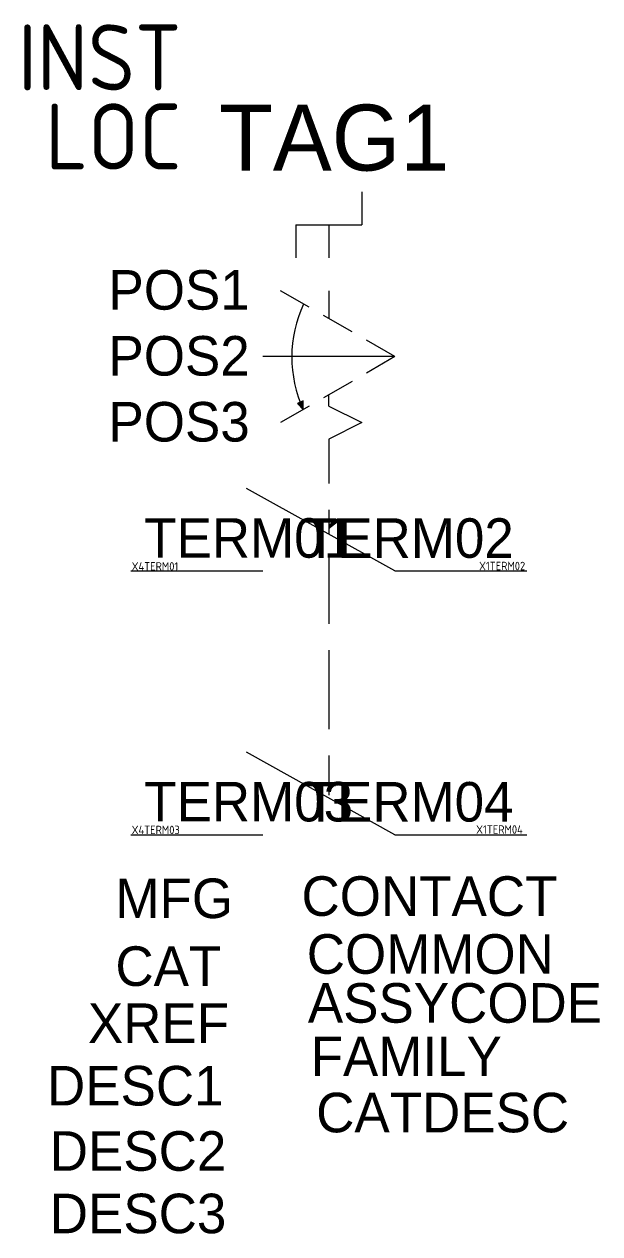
# Model space of a CAD drawing. Header units: millimetres. Extents: x -5.5 to 16.3, y -18.1 to 27.7.
import ezdxf
from ezdxf.enums import TextEntityAlignment as Align

# ---------------------------------------------------------------- set-up
doc = ezdxf.new("R2010")
doc.units = ezdxf.units.MM
doc.styles.add('WD_IEC', font='isocp2.shx', dxfattribs={"width": 0.9, "height": 4})

msp = doc.modelspace()

# ---------------------------------------------------------------- linework, layer by layer
for p, q in [((7.25, 21.375), (7.25, 20.125)), ((4.75, 20.125), (4.75, 18.875)), ((4.75, 20.125), (7.25, 20.125)), ((6, 20.125), (6, 18.875)), ((5.252, 17), (4.17, 17.625)), ((6, 17.625), (6, 16.568)), ((6.876, 16.062), (5.794, 16.687)), ((8.5, 15.125), (7.417, 15.75)), ((8.5, 15.125), (3.5, 15.125)), ((8.5, 15.125), (7.417, 14.5)), ((6.876, 14.187), (5.794, 13.562)), ((5.029, 13.444), (4.811, 13.35)), ((4.811, 13.35), (5.029, 13.124)), ((5.029, 13.124), (5.029, 13.444)), ((6, 13.25), (6, 13.682)), ((5.252, 13.25), (4.17, 12.625)), ((6, 13.25), (7.25, 12.625)), ((7.25, 12.625), (6, 12)), ((6, 12), (6, 10.312)), ((8.5, 7), (2.875, 10.125)), ((6, 9.312), (6.001, 8.388)), ((6, 7.5), (6, 5)), ((-1.5, 7), (3.5, 7)), ((8.5, 7), (13.5, 7)), ((6, 4), (6, 1)), ((8.5, -3), (2.875, 0.125)), ((6, 0), (6, -1.5)), ((-1.5, -3), (3.5, -3)), ((8.5, -3), (13.5, -3))]:
    msp.add_line(p, q)
msp.add_arc((9.337, 15.114), 4.745, 155.0065, 204.8101)
msp.add_solid([(5.029, 13.444), (4.811, 13.35), (5.029, 13.124)])

# ---------------------------------------------------------------- texts
at = {"style": 'WD_IEC', "flags": 1}
for tag, height, p in [('INST', 2.5, (0.413, 25.222)), ('LOC', 2.5, (0.413, 22.222)), ('X1TERM02', 0.32, (13.434, 7.028)), ('X1TERM04', 0.32, (13.343, -2.964))]:
    msp.add_attdef(tag, text='', height=height, dxfattribs=at).set_placement(p, align=Align.RIGHT)
for tag, p, s, height in [('TAG1', (1.833, 22.18), 'S', 2.5), ('TERM01', (-1, 7.501), '21', 1.5), ('TERM03', (-0.999, -2.499), '23', 1.5)]:
    msp.add_attdef(tag, p, s, height=height)
at = {"flags": 8}
for tag, text, p in [('POS1', '1', (2.999, 17.657)), ('POS2', '0', (2.999, 15.157)), ('POS3', '2', (2.999, 12.657))]:
    msp.add_attdef(tag, text=text, height=1.5, dxfattribs=at).set_placement(p, align=Align.MIDDLE_RIGHT)
for tag, text, p in [('TERM02', '22', (13.002, 7.497)), ('TERM04', '24', (12.992, -2.503))]:
    msp.add_attdef(tag, text=text, height=1.5).set_placement(p, align=Align.RIGHT)
at = {"style": 'WD_IEC', "flags": 1}
for tag, p in [('X4TERM01', (-1.476, 7.014)), ('X4TERM03', (-1.476, -2.979))]:
    msp.add_attdef(tag, p, '', height=0.32, dxfattribs=at)
at = {"flags": 1}
for tag, p, s in [('CONTACT', (4.96, -6.077), 'NO'), ('MFG', (-2.09, -6.162), ''), ('COMMON', (5.159, -8.273), '02'), ('CAT', (-2.09, -8.734), ''), ('ASSYCODE', (5.2, -10.129), ''), ('FAMILY', (5.305, -12.154), 'PB_ACKO'), ('CATDESC', (5.515, -14.285), '')]:
    msp.add_attdef(tag, p, s, height=1.5, dxfattribs=at)
at = {"lineweight": 15, "flags": 1}
msp.add_attdef('XREF', text='', height=1.5, dxfattribs=at).set_placement((2.217, -10.897), align=Align.RIGHT)
at = {"flags": 1}
for tag, p in [('DESC1', (2.006, -13.267)), ('DESC2', (2.112, -15.742)), ('DESC3', (2.112, -18.111))]:
    msp.add_attdef(tag, text='', height=1.5, dxfattribs=at).set_placement(p, align=Align.RIGHT)

doc.saveas('drawing.dxf')
